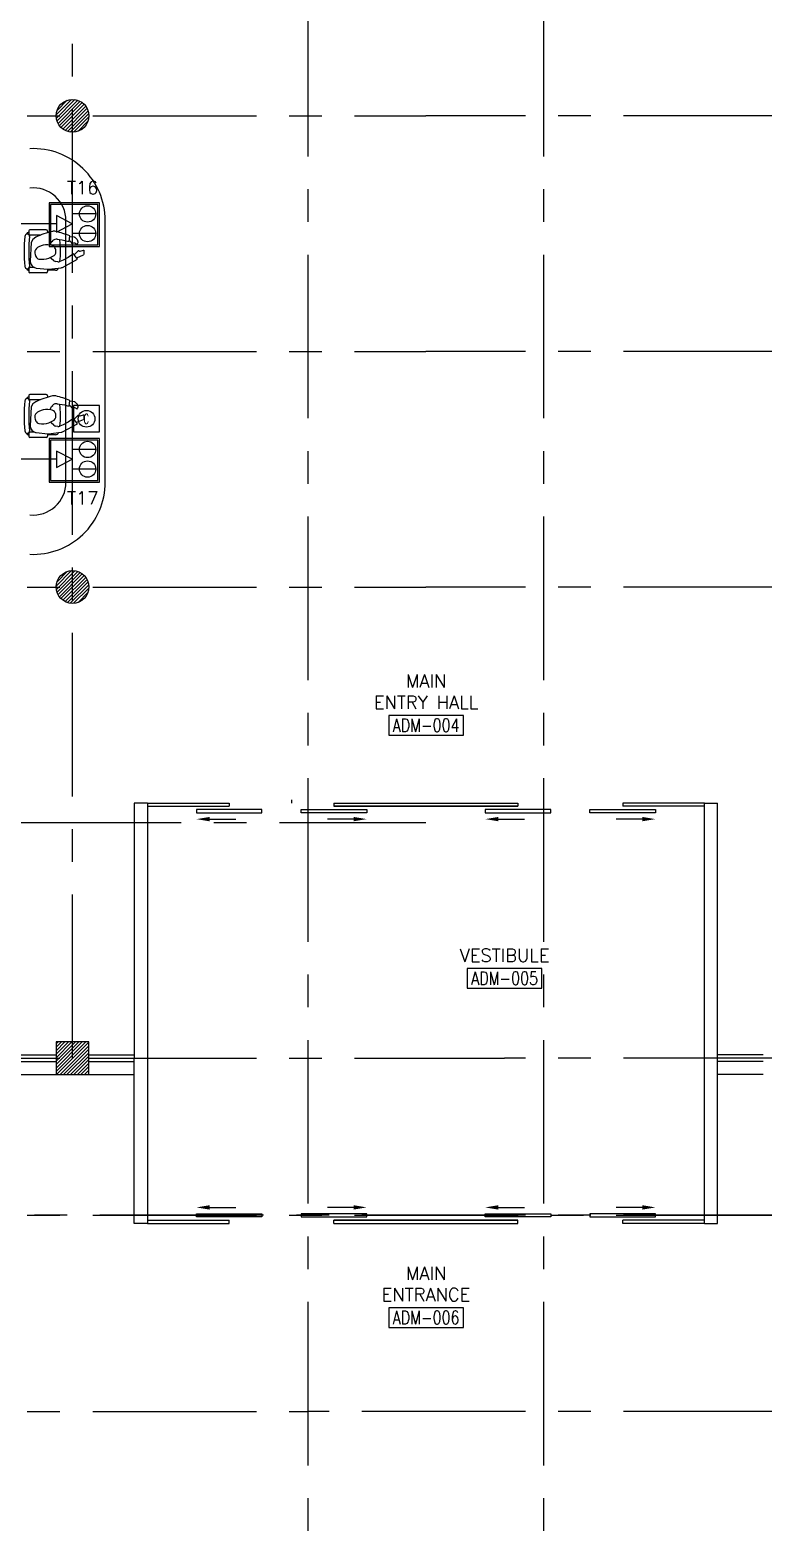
# Model space of a CAD drawing. Extents: x -1.4 to 90.6, y -12.3 to 78.9.
# Drawn here: x 62.34 to 73.54, y -0.56 to 22.35 of the extents above; entities that cross this region are included whole.
import ezdxf
from ezdxf.enums import TextEntityAlignment as Align

# ---------------------------------------------------------------- set-up
doc = ezdxf.new("R2010")
doc.units = 0
doc.header["$MEASUREMENT"] = 0
doc.linetypes.add('CENTERX2', pattern=[4, 2.5, -0.5, 0.5, -0.5])
doc.layers.get('0').update_dxf_attribs({"color": 11, "linetype": 'CONTINUOUS'})
for name, color, linetype in [('AXES', 11, 'CENTERX2'), ('COL', 11, 'CONTINUOUS'), ('COUNTER', 11, 'CONTINUOUS'), ('DOOR', 11, 'CONTINUOUS'), ('E-CO', 6, 'CONTINUOUS'), ('E-SOCKETS', 4, 'CONTINUOUS'), ('E-TEXT', 2, 'CONTINUOUS'), ('E-WIRE', 4, 'CONTINUOUS'), ('HAT', 11, 'CONTINUOUS'), ('NON-MEDICAL', 11, 'CONTINUOUS'), ('Ramb', 11, 'CONTINUOUS'), ('RM-BOX', 11, 'CONTINUOUS'), ('RM-NAME', 11, 'CONTINUOUS'), ('RM-NO', 11, 'CONTINUOUS'), ('SUNI-FUR', 11, 'CONTINUOUS'), ('WALL', 11, 'CONTINUOUS'), ('WIN', 11, 'CONTINUOUS')]:
    doc.layers.add(name, color=color, linetype=linetype)
doc.styles.add('ROMANS', font='ROMANS.shx', dxfattribs={"width": 0.6})
doc.styles.get("Standard").update_dxf_attribs({"font": 'TXT.shx'})

# ---------------------------------------------------------------- blocks, each defined once
blk = doc.blocks.new('COL50')
at = {"layer": 'COL'}
blk.add_lwpolyline([(-250, 250), (-250, -250), (250, -250), (250, 250)], close=True, dxfattribs=at)
blk = doc.blocks.new('*X59')
at = {"color": 0}
for p, q in [((193089, 10708), (193542, 11161)), ((193089, 10761), (193488, 11161)), ((193089, 10814), (193435, 11161)), ((193089, 10867), (193382, 11161)), ((193089, 10920), (193329, 11161)), ((193089, 10973), (193276, 11161)), ((193089, 11026), (193223, 11161)), ((193089, 11079), (193170, 11161)), ((193089, 11132), (193117, 11161)), ((193095, 10661), (193589, 11155)), ((193148, 10661), (193589, 11102)), ((193201, 10661), (193589, 11049)), ((193254, 10661), (193589, 10996)), ((193307, 10661), (193589, 10943)), ((193360, 10661), (193589, 10890)), ((193413, 10661), (193589, 10837)), ((193466, 10661), (193589, 10784)), ((193519, 10661), (193589, 10731)), ((193572, 10661), (193589, 10678))]:
    blk.add_line(p, q, dxfattribs=at)
blk = doc.blocks.new('RM1')
at = {"layer": 'RM-BOX'}
blk.add_lwpolyline([(570, -200), (-570, -200), (-570, -500), (570, -500)], close=True, dxfattribs=at)
at = {"layer": 'RM-NAME', "style": 'ROMANS'}
for tag, p in [('ROOMNAME1', (0, 324)), ('ROOMNAME2', (0, 0))]:
    blk.add_attdef(tag, text='', height=200, dxfattribs=at).set_placement(p, align=Align.MIDDLE)
at = {"layer": 'RM-NO', "style": 'ROMANS', "width": 0.8}
blk.add_attdef('ROOMNO', text='', height=200, dxfattribs=at).set_placement((0, -350), align=Align.MIDDLE)
blk = doc.blocks.new('A$C7D0B43B4')
at = {"layer": 'NON-MEDICAL'}
for p, q in [((0.043, 0.597), (0.043, 0.593)), ((0.071, 0.618), (0.063, 0.618)), ((0.071, 0.644), (0.071, 0.597)), ((0.336, 0.658), (0.085, 0.658)), ((0.106, 0.467), (0.09, 0.179)), ((0.251, 0.577), (0.091, 0.577)), ((0.134, 0.512), (0.106, 0.467)), ((0.178, 0.547), (0.134, 0.512)), ((0.357, 0.638), (0.357, 0.614)), ((0.41, 0.455), (0.42, 0.475)), ((0.42, 0.475), (0.436, 0.491)), ((0.507, 0.515), (0.509, 0.515)), ((0.509, 0.515), (0.541, 0.511)), ((0.541, 0.511), (0.583, 0.504)), ((0.583, 0.504), (0.62, 0.497)), ((0.62, 0.497), (0.663, 0.486)), ((0.663, 0.486), (0.688, 0.48)), ((0.688, 0.48), (0.699, 0.565)), ((0.397, 0.425), (0.41, 0.455)), ((0.415, 0.223), (0.409, 0.24)), ((0.673, 0.236), (0.594, 0.195)), ((0.754, 0.29), (0.673, 0.236)), ((0.813, 0.209), (0.754, 0.29)), ((0.043, 0.065), (0.043, 0.061)), ((0.071, 0.04), (0.063, 0.04)), ((0.071, 0.061), (0.071, 0.014)), ((0.159, 0.081), (0.091, 0.081)), ((0.174, 0.076), (0.185, 0.075)), ((0.185, 0.075), (0.363, 0.056)), ((0.357, 0.057), (0.357, 0.02)), ((0.481, 0.042), (0.357, 0.042)), ((0.374, 0.056), (0.568, 0.079)), ((0.454, 0.186), (0.415, 0.223)), ((0.517, 0.169), (0.481, 0.174)), ((0.594, 0.195), (0.545, 0.173)), ((0.586, 0.085), (0.813, 0.209)), ((0.336, 0), (0.085, 0))]:
    blk.add_line(p, q, dxfattribs=at)
for points in [[(0.698, 0.558), (0.766, 0.55, -0.166504), (0.775, 0.545), (0.806, 0.515, -0.116666), (0.809, 0.509), (0.822, 0.473, -0.181583), (0.821, 0.462), (0.811, 0.438, -0.566275), (0.802, 0.437, 0.372711), (0.738, 0.448, -0.458371), (0.731, 0.45, 0.210622), (0.689, 0.49)], [(0.36, 0.43, 0.128062), (0.226, 0.398, 0.215717), (0.165, 0.334), (0.165, 0.302), (0.169, 0.28), (0.179, 0.25, 0.242433), (0.225, 0.213, 0.136513), (0.377, 0.225), (0.439, 0.254, 0.297129), (0.486, 0.326, 0.138986), (0.471, 0.383, 0.105167), (0.45, 0.408), (0.43, 0.418), (0.406, 0.423), (0.36, 0.429)], [(0.763, 0.278), (0.827, 0.34, -0.445833), (0.835, 0.34), (0.837, 0.338, 0.30427), (0.855, 0.332), (0.905, 0.346, -0.509983), (0.913, 0.341), (0.911, 0.285, -0.292523), (0.9, 0.27), (0.8, 0.228)]]:
    blk.add_lwpolyline(points, format="xyb", dxfattribs=at)
for centre, radius, start, end in [((2.366, 0.329), 2.366, 174.4479, 185.5521), ((0.047, 0.558), 0.0356, 0, 180), ((0.063, 0.597), 0.0208, 90, 180), ((0.085, 0.644), 0.0138, 90, 180), ((0.091, 0.597), 0.0201, 180, 270), ((2.367, 0.329), 2.296, 174.2765, 185.7235), ((0.813, -0.863), 1.546, 104.2923, 114.2344), ((0.336, 0.638), 0.0203, 0, 90), ((0.456, 0.537), 0.101, 75.057, 104.2923), ((0.494, 0.435), 0.081, 81.0713, 136.3762), ((-0.092, -1.518), 2.229, 69.1975, 75.057), ((-0.526, 0.329), 1.083, 351.724, 9.6686), ((0.047, 0.1), 0.0356, 180, 0), ((0.063, 0.061), 0.0208, 180, 270), ((0.091, 0.061), 0.0201, 90, 180), ((0.085, 0.014), 0.0138, 180, 270), ((0.202, 0.184), 0.112, 182.6749, 255.2934), ((0.336, 0.02), 0.0203, 270, 0), ((0.368, 0.107), 0.0506, 264.13, 276.5666), ((0.488, 0.224), 0.0506, 227.3813, 262.245), ((0.481, 0.092), 0.0498, 270, 338.5912), ((0.524, 0.219), 0.0506, 262.245, 294.4377), ((0.562, 0.129), 0.0506, 276.5666, 298.8411)]:
    blk.add_arc(centre, radius, start, end, dxfattribs=at)

msp = doc.modelspace()

# ---------------------------------------------------------------- hatches: boundary and pattern name
at = {"layer": 'HAT'}
h = msp.add_hatch(dxfattribs=at)
h.set_pattern_fill('ANSI31', color=256, scale=0.3, style=0)
h.set_pattern_definition([(45, (1.75115, -22.596805), (-0.026516504, 0.026516504), [])])
h.paths.add_polyline_path([(62.7414, 21.0376), (62.9914, 21.0376), (62.9914, 21.2876, 0.4142136)])
h.paths.add_polyline_path([(62.9914, 21.2876), (62.9914, 21.0376), (63.2414, 21.0376, 0.4142136)])
h.paths.add_polyline_path([(63.2414, 21.0376), (62.9914, 21.0376), (62.9914, 20.7876, 0.4142136)])
h.paths.add_polyline_path([(62.9914, 21.0376), (62.7414, 21.0376, 0.4142136), (62.9914, 20.7876)])
h = msp.add_hatch(dxfattribs=at)
h.set_pattern_fill('ANSI31', color=256, scale=0.3, style=0)
h.set_pattern_definition([(45, (1.75115, -29.796805), (-0.026516504, 0.026516504), [])])
h.paths.add_polyline_path([(62.7414, 13.8376), (62.9914, 13.8376), (62.9914, 14.0876, 0.4142136)])
h.paths.add_polyline_path([(62.9914, 14.0876), (62.9914, 13.8376), (63.2414, 13.8376, 0.4142136)])
h.paths.add_polyline_path([(63.2414, 13.8376), (62.9914, 13.8376), (62.9914, 13.5876, 0.4142136)])
h.paths.add_polyline_path([(62.9914, 13.8376), (62.7414, 13.8376, 0.4142136), (62.9914, 13.5876)])

# ---------------------------------------------------------------- linework, layer by layer
at = {"layer": 'AXES'}
for p, q in [((66.5914, -11.5849), (66.5914, 78.2497)), ((70.1914, -11.5849), (70.1914, 78.2497)), ((62.9914, 6.6365), (62.9914, 65.2065)), ((-0.7, 21.0365), (68.3914, 21.0365)), ((89.9111, 21.0365), (68.3914, 21.0365)), ((-0.7, 17.4365), (68.3914, 17.4365)), ((89.9111, 17.4365), (68.3914, 17.4365)), ((-0.7, 13.8365), (68.3914, 13.8365)), ((89.9111, 13.8365), (68.3914, 13.8365)), ((10.1514, 10.2365), (68.3914, 10.2365)), ((-0.7, 6.6365), (69.5914, 6.6365)), ((89.9111, 6.6365), (69.5914, 6.6365)), ((-0.7, 4.2365), (68.3914, 4.2365)), ((-0.7, 4.2365), (76.7914, 4.2365)), ((89.9111, 4.2365), (59.9914, 4.2365)), ((89.9111, 4.2365), (68.3914, 4.2365)), ((-0.7, 1.2365), (66.5914, 1.2365)), ((-0.7, 1.2365), (66.5914, 1.2365)), ((89.9111, 1.2365), (66.5914, 1.2365)), ((89.9111, 1.2365), (66.5914, 1.2365))]:
    msp.add_line(p, q, dxfattribs=at)
at = {"layer": 'COUNTER'}
for p, q in [((62.8914, 15.4376), (62.8914, 19.4365)), ((62.8914, 16.474), (62.8914, 19.424)), ((63.4914, 15.4376), (63.4914, 19.4365)), ((63.4914, 16.474), (63.4914, 19.424))]:
    msp.add_line(p, q, dxfattribs=at)
for centre, radius, start, end in [((62.3914, 19.4365), 1.1, 0, 92.60525), ((62.3914, 19.4365), 0.5, 0, 95.73917), ((62.3914, 15.4376), 0.5, 264.26083, 0), ((62.3896, 15.4384), 1.1018, 267.49483, 359.95911)]:
    msp.add_arc(centre, radius, start, end, dxfattribs=at)
at = {"layer": 'DOOR'}
for p, q in [((66.3414, 10.5365), (66.3414, 10.5865)), ((64.1357, 10.5365), (65.3857, 10.5365)), ((64.1357, 10.4865), (65.3857, 10.4865)), ((65.3857, 10.5365), (65.3857, 10.4865)), ((66.9857, 10.5365), (69.7972, 10.5365)), ((66.9857, 10.5365), (66.9857, 10.4865)), ((66.9857, 10.4865), (69.7972, 10.4865)), ((69.7972, 10.5365), (69.7972, 10.4865)), ((71.3972, 10.5365), (71.3972, 10.4865)), ((72.6472, 10.5365), (71.3972, 10.5365)), ((72.6472, 10.4865), (71.3972, 10.4865)), ((65.0857, 10.2907), (65.4857, 10.2907)), ((65.0857, 10.2907), (65.4857, 10.2907)), ((67.2857, 10.2907), (66.8857, 10.2907)), ((67.2857, 10.2907), (66.8857, 10.2907)), ((69.4972, 10.2907), (69.8972, 10.2907)), ((69.4972, 10.2907), (69.8972, 10.2907)), ((71.6972, 10.2907), (71.2972, 10.2907)), ((71.6972, 10.2907), (71.2972, 10.2907)), ((65.0857, 4.3574), (65.4857, 4.3574)), ((65.0857, 4.3574), (65.4857, 4.3574)), ((67.2857, 4.3574), (66.8857, 4.3574)), ((67.2857, 4.3574), (66.8857, 4.3574)), ((69.4972, 4.3574), (69.8972, 4.3574)), ((69.4972, 4.3574), (69.8972, 4.3574)), ((71.6972, 4.3574), (71.2972, 4.3574)), ((71.6972, 4.3574), (71.2972, 4.3574)), ((64.1357, 4.1615), (65.3857, 4.1615)), ((65.3857, 4.1115), (65.3857, 4.1615)), ((66.9857, 4.1615), (69.7972, 4.1615)), ((66.9857, 4.1115), (66.9857, 4.1615)), ((69.7972, 4.1115), (69.7972, 4.1615)), ((71.3972, 4.1115), (71.3972, 4.1615)), ((72.6472, 4.1615), (71.3972, 4.1615)), ((64.1357, 4.1115), (65.3857, 4.1115)), ((66.9857, 4.1115), (69.7972, 4.1115)), ((72.6472, 4.1115), (71.3972, 4.1115))]:
    msp.add_line(p, q, dxfattribs=at)
for points in [[(64.8857, 10.4365), (64.8857, 10.3865), (65.8857, 10.3865), (65.8857, 10.4365), (64.8857, 10.4365)], [(64.8857, 10.4365), (64.8857, 10.3865), (65.8857, 10.3865), (65.8857, 10.4365), (64.8857, 10.4365)], [(67.4857, 10.4365), (67.4857, 10.3865), (66.4857, 10.3865), (66.4857, 10.4365), (67.4857, 10.4365)], [(67.4857, 10.4365), (67.4857, 10.3865), (66.4857, 10.3865), (66.4857, 10.4365), (67.4857, 10.4365)], [(66.9857, 10.5365), (69.7972, 10.5365), (69.7972, 10.4865), (66.9857, 10.4865)], [(69.2972, 10.4365), (69.2972, 10.3865), (70.2972, 10.3865), (70.2972, 10.4365), (69.2972, 10.4365)], [(69.2972, 10.4365), (69.2972, 10.3865), (70.2972, 10.3865), (70.2972, 10.4365), (69.2972, 10.4365)], [(71.8972, 10.4365), (71.8972, 10.3865), (70.8972, 10.3865), (70.8972, 10.4365), (71.8972, 10.4365)], [(71.8972, 10.4365), (71.8972, 10.3865), (70.8972, 10.3865), (70.8972, 10.4365), (71.8972, 10.4365)], [(64.8857, 4.2115), (64.8857, 4.2615), (65.8857, 4.2615), (65.8857, 4.2115), (64.8857, 4.2115)], [(64.8857, 4.2115), (64.8857, 4.2615), (65.8857, 4.2615), (65.8857, 4.2115), (64.8857, 4.2115)], [(67.4857, 4.2115), (67.4857, 4.2615), (66.4857, 4.2615), (66.4857, 4.2115), (67.4857, 4.2115)], [(67.4857, 4.2115), (67.4857, 4.2615), (66.4857, 4.2615), (66.4857, 4.2115), (67.4857, 4.2115)], [(66.9857, 4.1115), (69.7972, 4.1115), (69.7972, 4.1615), (66.9857, 4.1615)], [(69.2972, 4.2115), (69.2972, 4.2615), (70.2972, 4.2615), (70.2972, 4.2115), (69.2972, 4.2115)], [(69.2972, 4.2115), (69.2972, 4.2615), (70.2972, 4.2615), (70.2972, 4.2115), (69.2972, 4.2115)], [(71.8972, 4.2115), (71.8972, 4.2615), (70.8972, 4.2615), (70.8972, 4.2115), (71.8972, 4.2115)], [(71.8972, 4.2115), (71.8972, 4.2615), (70.8972, 4.2615), (70.8972, 4.2115), (71.8972, 4.2115)]]:
    msp.add_lwpolyline(points, dxfattribs=at)
for points in [[(65.0857, 10.2573), (65.0857, 10.324), (64.8857, 10.2907)], [(65.0857, 10.2573), (65.0857, 10.324), (64.8857, 10.2907)], [(67.2857, 10.2573), (67.2857, 10.324), (67.4857, 10.2907)], [(67.2857, 10.2573), (67.2857, 10.324), (67.4857, 10.2907)], [(69.4972, 10.2573), (69.4972, 10.324), (69.2972, 10.2907)], [(69.4972, 10.2573), (69.4972, 10.324), (69.2972, 10.2907)], [(71.6972, 10.2573), (71.6972, 10.324), (71.8972, 10.2907)], [(71.6972, 10.2573), (71.6972, 10.324), (71.8972, 10.2907)], [(65.0857, 4.3907), (65.0857, 4.3241), (64.8857, 4.3574)], [(65.0857, 4.3907), (65.0857, 4.3241), (64.8857, 4.3574)], [(67.2857, 4.3907), (67.2857, 4.3241), (67.4857, 4.3574)], [(67.2857, 4.3907), (67.2857, 4.3241), (67.4857, 4.3574)], [(69.4972, 4.3907), (69.4972, 4.3241), (69.2972, 4.3574)], [(69.4972, 4.3907), (69.4972, 4.3241), (69.2972, 4.3574)], [(71.6972, 4.3907), (71.6972, 4.3241), (71.8972, 4.3574)], [(71.6972, 4.3907), (71.6972, 4.3241), (71.8972, 4.3574)]]:
    msp.add_solid(points, dxfattribs=at)
at = {"layer": 'E-CO', "color": 4}
msp.add_lwpolyline([(63.406, 16.6093), (63.006, 16.6093), (63.006, 16.2093), (63.406, 16.2093)], close=True, dxfattribs=at)
at = {"layer": 'E-SOCKETS'}
for p, q in [((62.632, 19.7059), (62.632, 19.0385)), ((63.4016, 19.7059), (62.632, 19.7059)), ((63.4016, 19.0385), (63.4016, 19.7059)), ((62.9881, 19.3872), (62.746, 19.5135)), ((62.746, 19.5135), (62.746, 19.2609)), ((63.3461, 19.5375), (62.9877, 19.5375)), ((62.746, 19.2609), (62.9881, 19.3872)), ((62.632, 19.0385), (63.4016, 19.0385)), ((63.3461, 19.2378), (62.9877, 19.2378)), ((62.632, 16.1074), (62.632, 15.44)), ((63.4016, 16.1074), (62.632, 16.1074)), ((63.4016, 15.44), (63.4016, 16.1074)), ((62.9881, 15.7887), (62.746, 15.915)), ((62.746, 15.915), (62.746, 15.6624)), ((63.3461, 15.939), (62.9877, 15.939)), ((62.746, 15.6624), (62.9881, 15.7887)), ((63.3461, 15.6393), (62.9877, 15.6393)), ((62.632, 15.44), (63.4016, 15.44))]:
    msp.add_line(p, q, dxfattribs=at)
at = {"layer": 'E-SOCKETS', "color": 8}
for p, q in [((62.657, 19.6809), (62.657, 19.0635)), ((63.3766, 19.6809), (62.657, 19.6809)), ((63.3766, 19.0635), (63.3766, 19.6809)), ((62.657, 19.0635), (63.3766, 19.0635)), ((62.657, 16.0824), (62.657, 15.465)), ((63.3766, 16.0824), (62.657, 16.0824)), ((63.3766, 15.465), (63.3766, 16.0824)), ((62.657, 15.465), (63.3766, 15.465))]:
    msp.add_line(p, q, dxfattribs=at)
at = {"layer": 'E-SOCKETS'}
for centre in [(63.2211, 19.5375), (63.2211, 19.2378), (63.2211, 15.939), (63.2211, 15.6393)]:
    msp.add_circle(centre, 0.125, dxfattribs=at)
at = {"layer": 'E-WIRE', "color": 4}
for p, q in [((62.746, 19.3872), (61.873, 19.3872)), ((62.746, 15.7887), (62.0459, 15.7887))]:
    msp.add_line(p, q, dxfattribs=at)
at = {"layer": 'E-WIRE'}
msp.add_circle((63.206, 16.4079), 0.128, dxfattribs=at)
at = {"layer": 'Ramb'}
msp.add_line((64.3414, 10.5365), (64.9644, 10.5365), dxfattribs=at)
at = {"layer": 'WALL'}
for p, q in [((63.9357, 10.5365), (63.9357, 6.6365)), ((64.1357, 10.5365), (63.9357, 10.5365)), ((64.1357, 10.5365), (64.1357, 4.1115)), ((72.6472, 4.1115), (72.6472, 10.5365)), ((72.6472, 10.5365), (72.8472, 10.5365)), ((72.8472, 4.1115), (72.8472, 10.5365)), ((63.9357, 4.1115), (63.9357, 6.6365)), ((64.1357, 4.1115), (63.9357, 4.1115)), ((72.6472, 4.1115), (72.8472, 4.1115))]:
    msp.add_line(p, q, dxfattribs=at)
for centre in [(62.9914, 21.0376), (62.9914, 13.8376)]:
    msp.add_circle(centre, 0.25, dxfattribs=at)
at = {"layer": 'WIN'}
for p, q in [((59.6414, 6.6865), (62.7414, 6.6865)), ((63.2414, 6.6865), (63.9357, 6.6865)), ((73.5414, 6.6865), (72.8472, 6.6865)), ((59.6414, 6.6365), (62.7414, 6.6365)), ((59.6414, 6.5865), (62.7414, 6.5865)), ((63.2414, 6.6365), (63.9357, 6.6365)), ((63.2414, 6.5865), (63.9357, 6.5865)), ((73.5414, 6.6365), (72.8472, 6.6365)), ((73.5414, 6.5865), (72.8472, 6.5865)), ((59.6414, 6.3865), (62.7414, 6.3865)), ((63.2414, 6.3865), (63.9357, 6.3865)), ((73.5414, 6.3865), (72.8472, 6.3865))]:
    msp.add_line(p, q, dxfattribs=at)

# ---------------------------------------------------------------- block references
at = {"layer": 'COL', "xscale": 0.001000000047497451, "yscale": 0.0009999999892897904, "zscale": 0.001}
msp.add_blockref('COL50', (62.9914, 6.6365), dxfattribs=at)
at = {"layer": 'HAT', "xscale": 0.001000000047497451, "yscale": 0.0009999999892897904, "zscale": 0.001}
for p, values in [((68.3931, 12.0755), {'ROOMNO': 'ADM-004', 'ROOMNAME2': 'ENTRY HALL', 'ROOMNAME1': 'MAIN'}), ((69.5931, 8.2096), {'ROOMNO': 'ADM-005', 'ROOMNAME2': 'VESTIBULE'}), ((68.3931, 3.0247), {'ROOMNO': 'ADM-006', 'ROOMNAME2': 'ENTRANCE', 'ROOMNAME1': 'MAIN'}), ((68.3931, 3.0247), {'ROOMNO': 'ADM-006', 'ROOMNAME2': 'ENTRANCE', 'ROOMNAME1': 'MAIN'})]:
    msp.add_blockref('RM1', p, dxfattribs=at).add_auto_attribs(values)
msp.add_blockref('*X59', (-130.3471, -4.2745), dxfattribs=at)
at = {"layer": 'SUNI-FUR'}
for p in [(62.2523, 18.6365), (62.2523, 16.1223)]:
    msp.add_blockref('A$C7D0B43B4', p, dxfattribs=at)

# ---------------------------------------------------------------- texts
at = {"layer": 'E-CO', "color": 2, "style": 'ROMANS', "width": 0.6}
msp.add_text('C', height=0.1536, dxfattribs=at).set_placement((63.1607, 16.3286))
at = {"layer": 'E-TEXT', "color": 4}
for s, p in [('T16', (62.9063, 19.839, -2.4)), ('T17', (62.9063, 15.0971, -2.4))]:
    msp.add_text(s, height=0.2, dxfattribs=at).set_placement(p)

doc.saveas('drawing.dxf')
